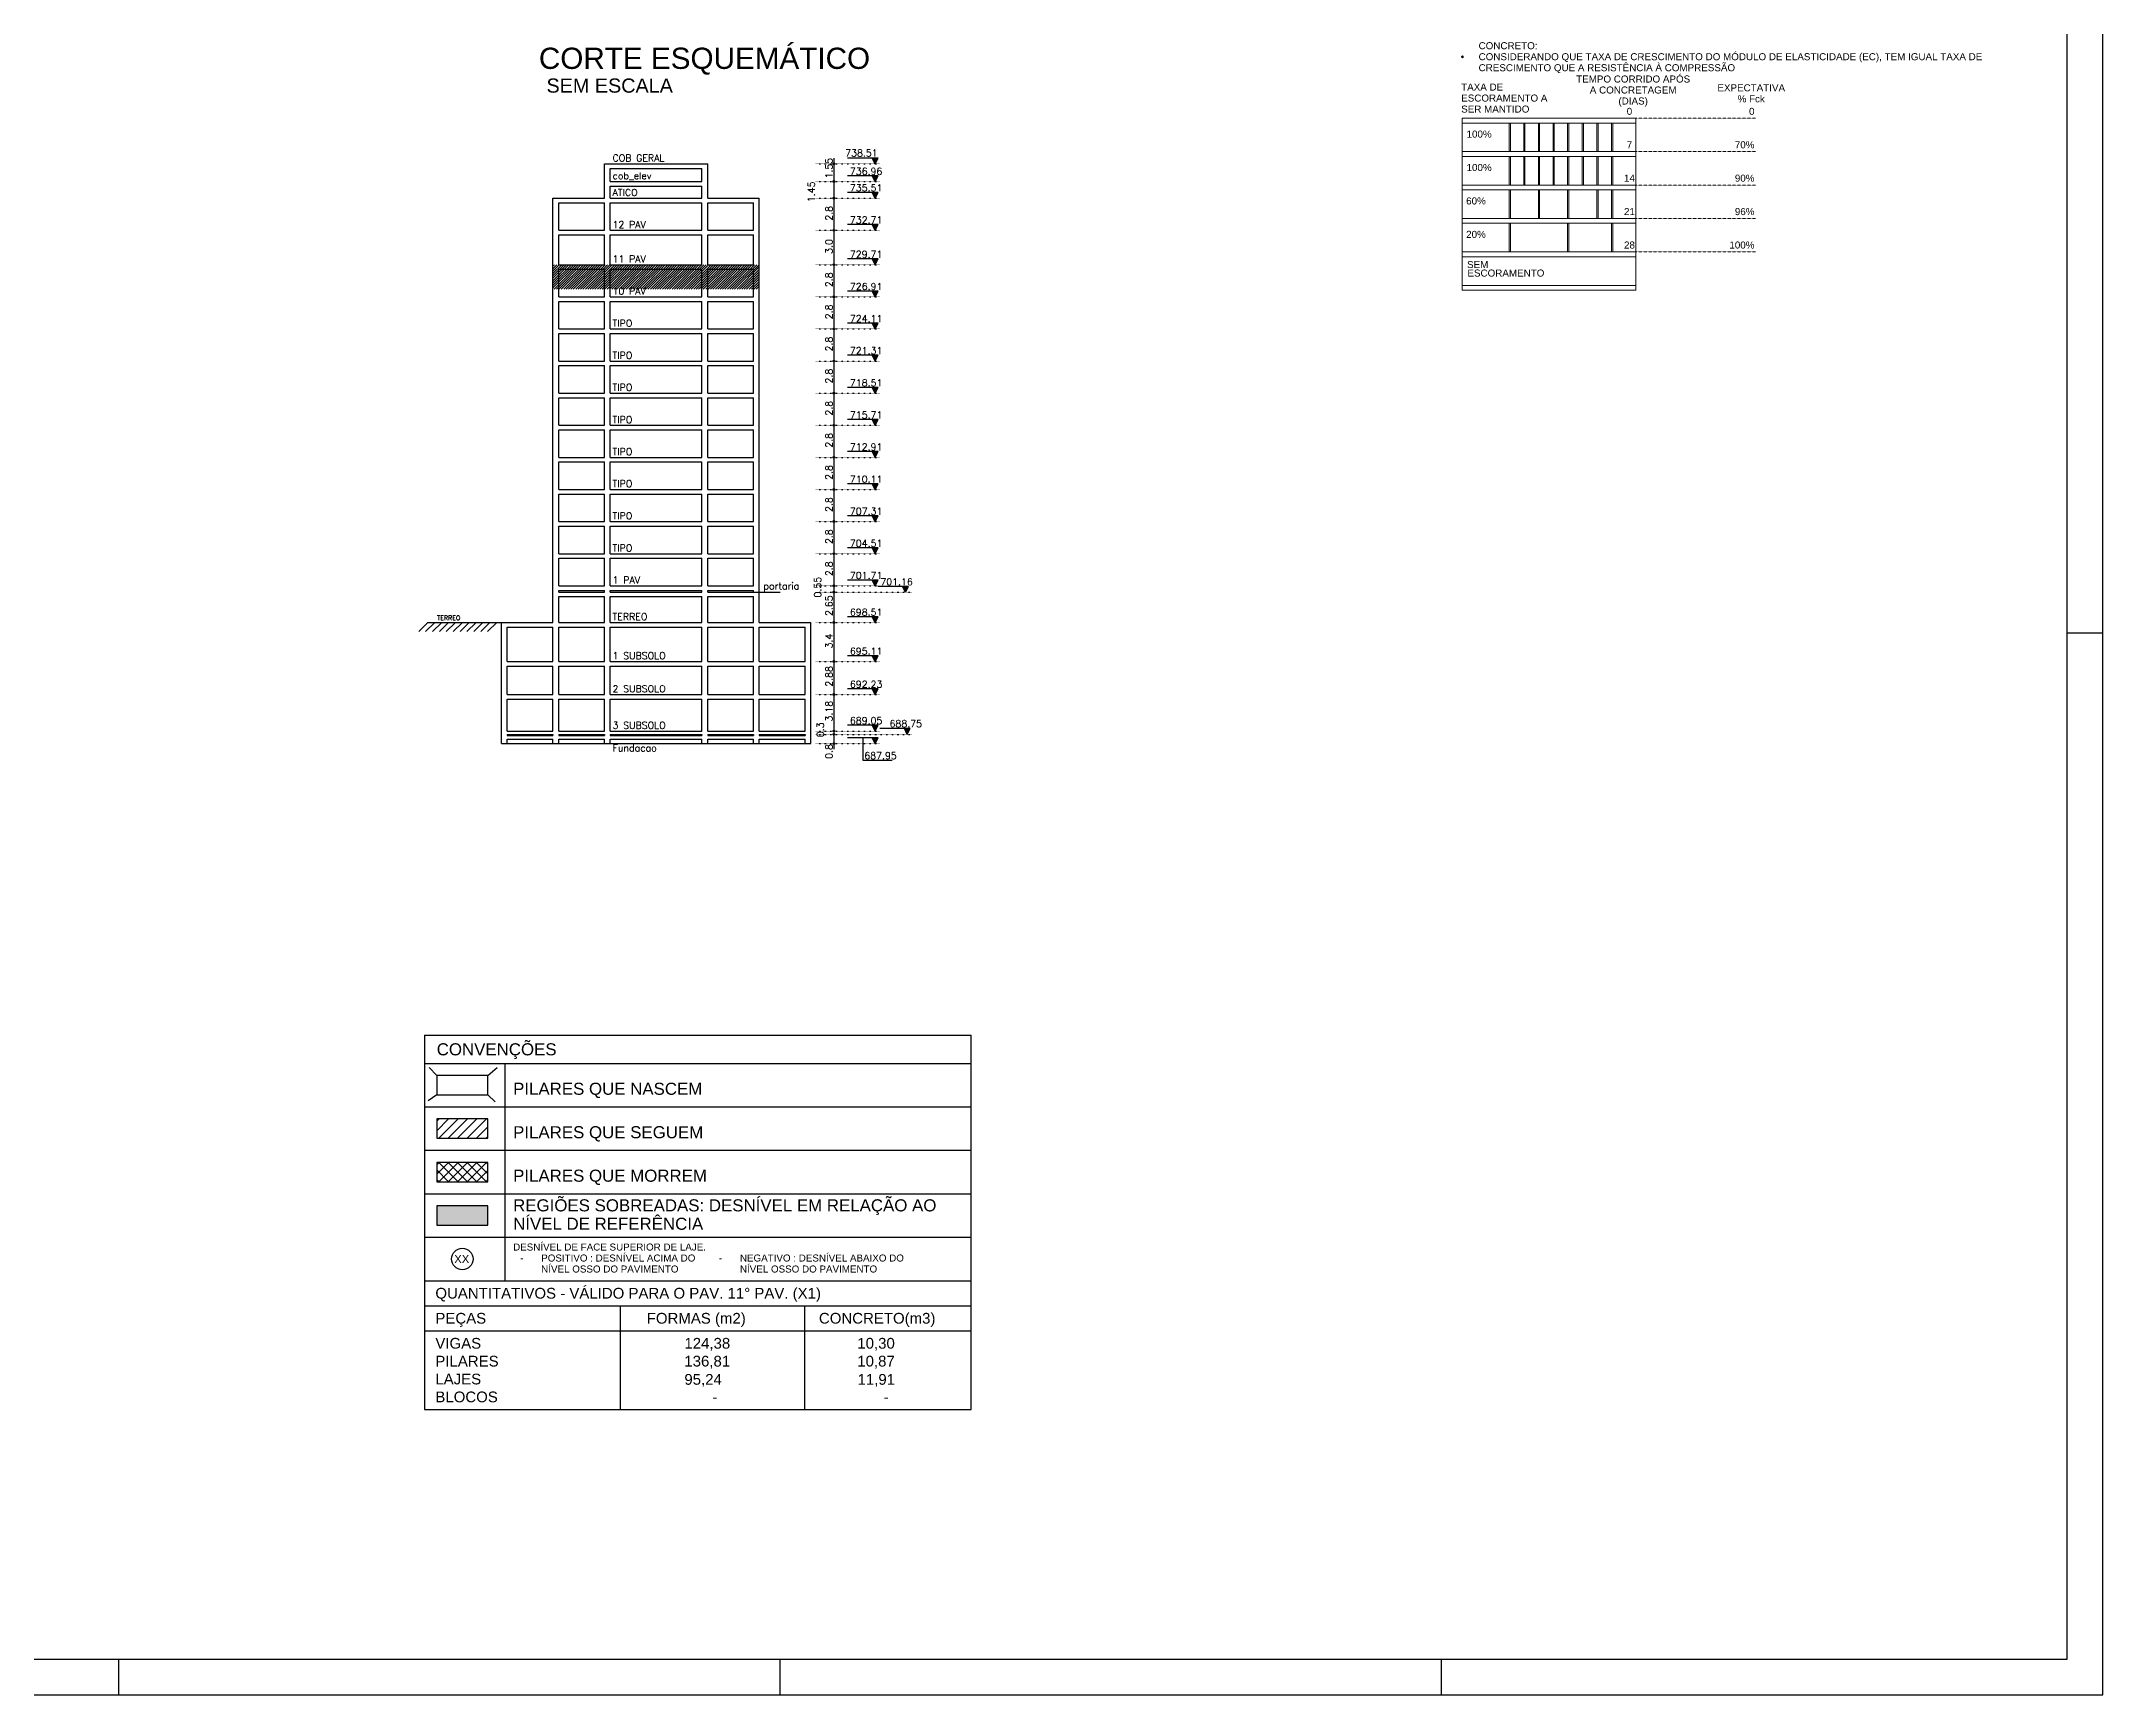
# Model space of a CAD drawing. Extents: x 37185 to 43130, y -8131 to -3926.
# Drawn here: x 40246 to 43130, y -8131 to -5819 of the extents above; entities that cross this region are included whole.
import ezdxf

# ---------------------------------------------------------------- set-up
doc = ezdxf.new("R2010")
doc.units = 0
doc.header["$MEASUREMENT"] = 0
doc.linetypes.add('Dash', pattern=[0.5, 0.3, -0.2])
doc.linetypes.add('ESTILO_TQS_0002', pattern=[0.4, 0.1, -0.3])
doc.layers.get('0').update_dxf_attribs({"linetype": 'CONTINUOUS'})
for name, color, linetype in [('119', 253, 'CONTINUOUS'), ('2', 2, 'CONTINUOUS'), ('20', 7, 'CONTINUOUS'), ('200', 7, 'ESTILO_TQS_0002'), ('21', 5, 'CONTINUOUS'), ('216', 3, 'CONTINUOUS'), ('221', 11, 'CONTINUOUS'), ('226', 2, 'CONTINUOUS'), ('31', 6, 'CONTINUOUS'), ('32', 7, 'CONTINUOUS'), ('34', 252, 'CONTINUOUS'), ('35', 7, 'CONTINUOUS'), ('38', 190, 'CONTINUOUS'), ('39', 74, 'CONTINUOUS'), ('4', 2, 'CONTINUOUS'), ('40', 240, 'CONTINUOUS'), ('55', 12, 'CONTINUOUS'), ('6', 3, 'CONTINUOUS')]:
    doc.layers.add(name, color=color, linetype=linetype)
for name, color, linetype, lineweight in [('WP_ANOTAÇÃO GERAL', 2, 'CONTINUOUS', 13), ('WP_LINHAS 0_1PEN', 2, 'CONTINUOUS', 13), ('WP_LINHAS OCULTAS', 9, 'Dash', 13), ('WP_NOTAS', 2, 'CONTINUOUS', 9)]:
    doc.layers.add(name, color=color, linetype=linetype, lineweight=lineweight)
doc.styles.add('Arial', font='arial.ttf', dxfattribs={"height": 7.5})
doc.styles.add('Arial_4', font='arial.ttf', dxfattribs={"height": 16})
doc.styles.get("Standard").update_dxf_attribs({"font": 'ROMANS.SHX'})
doc.styles.add('TQS_ARIAL', font='arial.ttf')

# ---------------------------------------------------------------- blocks, each defined once
blk = doc.blocks.new('_COTAZ')
for p, q in [((0.25, 0.5), (-2.4, 0.5)), ((0, 0), (-0.250001, 0.5)), ((-0.227705, 0.455408), (0.227705, 0.455408)), ((-0.205409, 0.410817), (0.205409, 0.410817)), ((-0.183113, 0.366225), (0.183113, 0.366225)), ((-0.160818, 0.321634), (0.160817, 0.321634)), ((-0.138522, 0.277043), (0.138521, 0.277042)), ((-0.116226, 0.232451), (0.116226, 0.232451)), ((-0.09393, 0.18786), (0.09393, 0.18786)), ((-0.071634, 0.143268), (0.071634, 0.143269)), ((-0.049338, 0.098677), (0.049338, 0.098677)), ((-0.027043, 0.054086), (0.027042, 0.054086)), ((0, 0), (0.25, 0.5))]:
    blk.add_line(p, q)
blk = doc.blocks.new('CT_GEN_LO')
for p, q in [((32019.6, -11189.1), (32019.6, -11183.2)), ((32019.6, -11183.2), (32026.9, -11183.2)), ((32019.6, -11205.8), (32019.6, -11189.1)), ((32026.9, -11183.2), (32143.5, -11183.2)), ((32026.9, -11189.1), (32143.5, -11189.1)), ((32026.9, -11205.8), (32026.9, -11189.1)), ((32143.5, -11183.2), (32150.8, -11183.2)), ((32143.5, -11205.8), (32143.5, -11189.1)), ((32150.8, -11189.1), (32150.8, -11183.2)), ((32150.8, -11205.8), (32150.8, -11189.1)), ((32019.6, -11211.7), (32019.6, -11205.8)), ((32019.6, -11227), (32019.6, -11211.7)), ((32026.9, -11205.8), (32143.5, -11205.8)), ((32026.9, -11211.7), (32143.5, -11211.7)), ((32026.9, -11227), (32026.9, -11211.7)), ((32143.5, -11227), (32143.5, -11211.7)), ((32150.8, -11211.7), (32150.8, -11205.8)), ((32150.8, -11227), (32150.8, -11211.7)), ((31954, -11232.8), (31954, -11227)), ((31954, -11227), (31961.3, -11227)), ((31954, -11267.8), (31954, -11232.8)), ((31961.3, -11227), (32019.6, -11227)), ((31961.3, -11232.8), (32019.6, -11232.8)), ((31961.3, -11267.8), (31961.3, -11232.8)), ((32019.6, -11267.8), (32019.6, -11232.8)), ((32019.6, -11267.8), (32019.6, -11232.8)), ((32026.9, -11227), (32143.5, -11227)), ((32026.9, -11232.8), (32143.5, -11232.8)), ((32026.9, -11267.8), (32026.9, -11232.8)), ((32143.5, -11267.8), (32143.5, -11232.8)), ((32150.8, -11227), (32209.1, -11227)), ((32150.8, -11232.8), (32209.1, -11232.8)), ((32150.8, -11267.8), (32150.8, -11232.8)), ((32150.8, -11267.8), (32150.8, -11232.8)), ((32209.1, -11227), (32216.4, -11227)), ((32209.1, -11267.8), (32209.1, -11232.8)), ((32216.4, -11232.8), (32216.4, -11227)), ((32216.4, -11267.8), (32216.4, -11232.8)), ((31954, -11273.6), (31954, -11267.8)), ((31961.3, -11267.8), (32019.6, -11267.8)), ((32026.9, -11267.8), (32143.5, -11267.8)), ((32150.8, -11267.8), (32209.1, -11267.8)), ((32216.4, -11273.6), (32216.4, -11267.8)), ((31954, -11311.5), (31954, -11273.6)), ((31961.3, -11273.6), (32019.6, -11273.6)), ((31961.3, -11311.5), (31961.3, -11273.6)), ((32019.6, -11311.5), (32019.6, -11273.6)), ((32019.6, -11311.5), (32019.6, -11273.6)), ((32026.9, -11273.6), (32143.5, -11273.6)), ((32026.9, -11311.5), (32026.9, -11273.6)), ((32143.5, -11311.5), (32143.5, -11273.6)), ((32150.8, -11273.6), (32209.1, -11273.6)), ((32150.8, -11311.5), (32150.8, -11273.6)), ((32150.8, -11311.5), (32150.8, -11273.6)), ((32209.1, -11311.5), (32209.1, -11273.6)), ((32216.4, -11311.5), (32216.4, -11273.6)), ((31954, -11317.4), (31954, -11311.5)), ((31954, -11352.4), (31954, -11317.4)), ((31961.3, -11311.5), (32019.6, -11311.5)), ((31961.3, -11317.4), (32019.6, -11317.4)), ((31961.3, -11352.4), (31961.3, -11317.4)), ((32019.6, -11352.4), (32019.6, -11317.4)), ((32019.6, -11352.4), (32019.6, -11317.4)), ((32026.9, -11311.5), (32143.5, -11311.5)), ((32026.9, -11317.4), (32143.5, -11317.4)), ((32026.9, -11352.4), (32026.9, -11317.4)), ((32143.5, -11352.4), (32143.5, -11317.4)), ((32150.8, -11311.5), (32209.1, -11311.5)), ((32150.8, -11317.4), (32209.1, -11317.4)), ((32150.8, -11352.4), (32150.8, -11317.4)), ((32150.8, -11352.4), (32150.8, -11317.4)), ((32209.1, -11352.4), (32209.1, -11317.4)), ((32216.4, -11317.4), (32216.4, -11311.5)), ((32216.4, -11352.4), (32216.4, -11317.4)), ((31954, -11358.2), (31954, -11352.4)), ((31954, -11393.2), (31954, -11358.2)), ((31961.3, -11352.4), (32019.6, -11352.4)), ((31961.3, -11358.2), (32019.6, -11358.2)), ((31961.3, -11393.2), (31961.3, -11358.2)), ((32019.6, -11393.2), (32019.6, -11358.2)), ((32019.6, -11393.2), (32019.6, -11358.2)), ((32026.9, -11352.4), (32143.5, -11352.4)), ((32026.9, -11358.2), (32143.5, -11358.2)), ((32026.9, -11393.2), (32026.9, -11358.2)), ((32143.5, -11393.2), (32143.5, -11358.2)), ((32150.8, -11352.4), (32209.1, -11352.4)), ((32150.8, -11358.2), (32209.1, -11358.2)), ((32150.8, -11393.2), (32150.8, -11358.2)), ((32150.8, -11393.2), (32150.8, -11358.2)), ((32209.1, -11393.2), (32209.1, -11358.2)), ((32216.4, -11358.2), (32216.4, -11352.4)), ((32216.4, -11393.2), (32216.4, -11358.2)), ((31954, -11399), (31954, -11393.2)), ((31954, -11434), (31954, -11399)), ((31961.3, -11393.2), (32019.6, -11393.2)), ((31961.3, -11399), (32019.6, -11399)), ((31961.3, -11434), (31961.3, -11399)), ((32019.6, -11434), (32019.6, -11399)), ((32019.6, -11434), (32019.6, -11399)), ((32026.9, -11393.2), (32143.5, -11393.2)), ((32026.9, -11399), (32143.5, -11399)), ((32026.9, -11434), (32026.9, -11399)), ((32143.5, -11434), (32143.5, -11399)), ((32150.8, -11393.2), (32209.1, -11393.2)), ((32150.8, -11399), (32209.1, -11399)), ((32150.8, -11434), (32150.8, -11399)), ((32150.8, -11434), (32150.8, -11399)), ((32209.1, -11434), (32209.1, -11399)), ((32216.4, -11399), (32216.4, -11393.2)), ((32216.4, -11434), (32216.4, -11399)), ((31954, -11439.9), (31954, -11434)), ((31954, -11474.8), (31954, -11439.9)), ((31961.3, -11434), (32019.6, -11434)), ((31961.3, -11439.9), (32019.6, -11439.9)), ((31961.3, -11474.8), (31961.3, -11439.9)), ((32019.6, -11474.8), (32019.6, -11439.9)), ((32019.6, -11474.8), (32019.6, -11439.9)), ((32026.9, -11434), (32143.5, -11434)), ((32026.9, -11439.9), (32143.5, -11439.9)), ((32026.9, -11474.8), (32026.9, -11439.9)), ((32143.5, -11474.8), (32143.5, -11439.9)), ((32150.8, -11434), (32209.1, -11434)), ((32150.8, -11439.9), (32209.1, -11439.9)), ((32150.8, -11474.8), (32150.8, -11439.9)), ((32150.8, -11474.8), (32150.8, -11439.9)), ((32209.1, -11474.8), (32209.1, -11439.9)), ((32216.4, -11439.9), (32216.4, -11434)), ((32216.4, -11474.8), (32216.4, -11439.9)), ((31954, -11480.7), (31954, -11474.8)), ((31954, -11515.7), (31954, -11480.7)), ((31961.3, -11474.8), (32019.6, -11474.8)), ((31961.3, -11480.7), (32019.6, -11480.7)), ((31961.3, -11515.7), (31961.3, -11480.7)), ((32019.6, -11515.7), (32019.6, -11480.7)), ((32019.6, -11515.7), (32019.6, -11480.7)), ((32026.9, -11474.8), (32143.5, -11474.8)), ((32026.9, -11480.7), (32143.5, -11480.7)), ((32026.9, -11515.7), (32026.9, -11480.7)), ((32143.5, -11515.7), (32143.5, -11480.7)), ((32150.8, -11474.8), (32209.1, -11474.8)), ((32150.8, -11480.7), (32209.1, -11480.7)), ((32150.8, -11515.7), (32150.8, -11480.7)), ((32150.8, -11515.7), (32150.8, -11480.7)), ((32209.1, -11515.7), (32209.1, -11480.7)), ((32216.4, -11480.7), (32216.4, -11474.8)), ((32216.4, -11515.7), (32216.4, -11480.7)), ((31954, -11521.5), (31954, -11515.7)), ((31954, -11556.5), (31954, -11521.5)), ((31961.3, -11515.7), (32019.6, -11515.7)), ((31961.3, -11521.5), (32019.6, -11521.5)), ((31961.3, -11556.5), (31961.3, -11521.5)), ((32019.6, -11556.5), (32019.6, -11521.5)), ((32019.6, -11556.5), (32019.6, -11521.5)), ((32026.9, -11515.7), (32143.5, -11515.7)), ((32026.9, -11521.5), (32143.5, -11521.5)), ((32026.9, -11556.5), (32026.9, -11521.5)), ((32143.5, -11556.5), (32143.5, -11521.5)), ((32150.8, -11515.7), (32209.1, -11515.7)), ((32150.8, -11521.5), (32209.1, -11521.5)), ((32150.8, -11556.5), (32150.8, -11521.5)), ((32150.8, -11556.5), (32150.8, -11521.5)), ((32209.1, -11556.5), (32209.1, -11521.5)), ((32216.4, -11521.5), (32216.4, -11515.7)), ((32216.4, -11556.5), (32216.4, -11521.5)), ((31954, -11562.3), (31954, -11556.5)), ((31961.3, -11556.5), (32019.6, -11556.5)), ((32026.9, -11556.5), (32143.5, -11556.5)), ((32150.8, -11556.5), (32209.1, -11556.5)), ((32216.4, -11562.3), (32216.4, -11556.5)), ((31954, -11597.3), (31954, -11562.3)), ((31961.3, -11562.3), (32019.6, -11562.3)), ((31961.3, -11597.3), (31961.3, -11562.3)), ((32019.6, -11597.3), (32019.6, -11562.3)), ((32019.6, -11597.3), (32019.6, -11562.3)), ((32026.9, -11562.3), (32143.5, -11562.3)), ((32026.9, -11597.3), (32026.9, -11562.3)), ((32143.5, -11597.3), (32143.5, -11562.3)), ((32150.8, -11562.3), (32209.1, -11562.3)), ((32150.8, -11597.3), (32150.8, -11562.3)), ((32150.8, -11597.3), (32150.8, -11562.3)), ((32209.1, -11597.3), (32209.1, -11562.3)), ((32216.4, -11597.3), (32216.4, -11562.3)), ((31954, -11603.1), (31954, -11597.3)), ((31954, -11638.1), (31954, -11603.1)), ((31961.3, -11597.3), (32019.6, -11597.3)), ((31961.3, -11603.1), (32019.6, -11603.1)), ((31961.3, -11638.1), (31961.3, -11603.1)), ((32019.6, -11638.1), (32019.6, -11603.1)), ((32019.6, -11638.1), (32019.6, -11603.1)), ((32026.9, -11597.3), (32143.5, -11597.3)), ((32026.9, -11603.1), (32143.5, -11603.1)), ((32026.9, -11638.1), (32026.9, -11603.1)), ((32143.5, -11638.1), (32143.5, -11603.1)), ((32150.8, -11597.3), (32209.1, -11597.3)), ((32150.8, -11603.1), (32209.1, -11603.1)), ((32150.8, -11638.1), (32150.8, -11603.1)), ((32150.8, -11638.1), (32150.8, -11603.1)), ((32209.1, -11638.1), (32209.1, -11603.1)), ((32216.4, -11603.1), (32216.4, -11597.3)), ((32216.4, -11638.1), (32216.4, -11603.1)), ((31954, -11644), (31954, -11638.1)), ((31961.3, -11638.1), (32019.6, -11638.1)), ((32026.9, -11638.1), (32143.5, -11638.1)), ((32150.8, -11638.1), (32209.1, -11638.1)), ((32216.4, -11644), (32216.4, -11638.1)), ((31954, -11679), (31954, -11644)), ((31961.3, -11644), (32019.6, -11644)), ((31961.3, -11679), (31961.3, -11644)), ((32019.6, -11679), (32019.6, -11644)), ((32019.6, -11679), (32019.6, -11644)), ((32026.9, -11644), (32143.5, -11644)), ((32026.9, -11679), (32026.9, -11644)), ((32143.5, -11679), (32143.5, -11644)), ((32150.8, -11644), (32209.1, -11644)), ((32150.8, -11679), (32150.8, -11644)), ((32150.8, -11679), (32150.8, -11644)), ((32209.1, -11679), (32209.1, -11644)), ((32216.4, -11679), (32216.4, -11644)), ((31954, -11684.8), (31954, -11679)), ((31954, -11719.8), (31954, -11684.8)), ((31961.3, -11679), (32019.6, -11679)), ((31961.3, -11684.8), (32019.6, -11684.8)), ((31961.3, -11719.8), (31961.3, -11684.8)), ((32019.6, -11719.8), (32019.6, -11684.8)), ((32019.6, -11719.8), (32019.6, -11684.8)), ((32026.9, -11679), (32143.5, -11679)), ((32026.9, -11684.8), (32143.5, -11684.8)), ((32026.9, -11719.8), (32026.9, -11684.8)), ((32143.5, -11719.8), (32143.5, -11684.8)), ((32150.8, -11679), (32209.1, -11679)), ((32150.8, -11684.8), (32209.1, -11684.8)), ((32150.8, -11719.8), (32150.8, -11684.8)), ((32150.8, -11719.8), (32150.8, -11684.8)), ((32209.1, -11719.8), (32209.1, -11684.8)), ((32216.4, -11684.8), (32216.4, -11679)), ((32216.4, -11719.8), (32216.4, -11684.8)), ((31954, -11725.6), (31954, -11719.8)), ((31954, -11727.8), (31954, -11725.6)), ((31954, -11733.6), (31954, -11727.8)), ((31954, -11766.4), (31954, -11733.6)), ((31961.3, -11719.8), (32019.6, -11719.8)), ((31961.3, -11725.6), (32019.6, -11725.6)), ((31961.3, -11727.8), (31961.3, -11725.6)), ((31961.3, -11727.8), (32019.6, -11727.8)), ((31961.3, -11733.6), (32019.6, -11733.6)), ((31961.3, -11766.4), (31961.3, -11733.6)), ((32019.6, -11727.8), (32019.6, -11725.6)), ((32019.6, -11727.8), (32019.6, -11725.6)), ((32019.6, -11766.4), (32019.6, -11733.6)), ((32019.6, -11766.4), (32019.6, -11733.6)), ((32026.9, -11719.8), (32143.5, -11719.8)), ((32026.9, -11725.6), (32143.5, -11725.6)), ((32026.9, -11727.8), (32026.9, -11725.6)), ((32026.9, -11727.8), (32143.5, -11727.8)), ((32026.9, -11733.6), (32143.5, -11733.6)), ((32026.9, -11766.4), (32026.9, -11733.6)), ((32143.5, -11727.8), (32143.5, -11725.6)), ((32143.5, -11766.4), (32143.5, -11733.6)), ((32150.8, -11719.8), (32209.1, -11719.8)), ((32150.8, -11725.6), (32209.1, -11725.6)), ((32150.8, -11727.8), (32150.8, -11725.6)), ((32150.8, -11727.8), (32150.8, -11725.6)), ((32150.8, -11727.8), (32209.1, -11727.8)), ((32150.8, -11733.6), (32209.1, -11733.6)), ((32150.8, -11766.4), (32150.8, -11733.6)), ((32150.8, -11766.4), (32150.8, -11733.6)), ((32209.1, -11727.8), (32209.1, -11725.6)), ((32209.1, -11766.4), (32209.1, -11733.6)), ((32216.4, -11725.6), (32216.4, -11719.8)), ((32216.4, -11727.8), (32216.4, -11725.6)), ((32216.4, -11733.6), (32216.4, -11727.8)), ((32216.4, -11766.4), (32216.4, -11733.6)), ((31795.1, -11766.4), (31783.4, -11778.1)), ((31803.8, -11766.4), (31792.1, -11778.1)), ((31795.1, -11766.4), (31888.4, -11766.4)), ((31812.6, -11766.4), (31800.9, -11778.1)), ((31821.3, -11766.4), (31809.6, -11778.1)), ((31830, -11766.4), (31818.4, -11778.1)), ((31838.8, -11766.4), (31827.1, -11778.1)), ((31847.5, -11766.4), (31835.9, -11778.1)), ((31856.3, -11766.4), (31844.6, -11778.1)), ((31865, -11766.4), (31853.4, -11778.1)), ((31873.8, -11766.4), (31862.1, -11778.1)), ((31882.5, -11766.4), (31870.9, -11778.1)), ((31888.4, -11816), (31888.4, -11766.4)), ((31888.4, -11766.4), (31895.7, -11766.4)), ((31895.7, -11766.4), (31954, -11766.4)), ((31961.3, -11766.4), (32019.6, -11766.4)), ((32026.9, -11766.4), (32143.5, -11766.4)), ((32150.8, -11766.4), (32209.1, -11766.4)), ((32216.4, -11766.4), (32274.7, -11766.4)), ((32274.7, -11766.4), (32282, -11766.4)), ((32282, -11816), (32282, -11766.4)), ((31895.7, -11772.3), (31954, -11772.3)), ((31895.7, -11816), (31895.7, -11772.3)), ((31954, -11816), (31954, -11772.3)), ((31954, -11816), (31954, -11772.3)), ((31961.3, -11772.3), (32019.6, -11772.3)), ((31961.3, -11816), (31961.3, -11772.3)), ((32019.6, -11816), (32019.6, -11772.3)), ((32019.6, -11816), (32019.6, -11772.3)), ((32026.9, -11772.3), (32143.5, -11772.3)), ((32026.9, -11816), (32026.9, -11772.3)), ((32143.5, -11816), (32143.5, -11772.3)), ((32150.8, -11772.3), (32209.1, -11772.3)), ((32150.8, -11816), (32150.8, -11772.3)), ((32150.8, -11816), (32150.8, -11772.3)), ((32209.1, -11816), (32209.1, -11772.3)), ((32216.4, -11772.3), (32274.7, -11772.3)), ((32216.4, -11816), (32216.4, -11772.3)), ((32216.4, -11816), (32216.4, -11772.3)), ((32274.7, -11816), (32274.7, -11772.3)), ((31888.4, -11858), (31888.4, -11816)), ((31895.7, -11816), (31954, -11816)), ((31895.7, -11821.8), (31954, -11821.8)), ((31895.7, -11858), (31895.7, -11821.8)), ((31954, -11858), (31954, -11821.8)), ((31954, -11858), (31954, -11821.8)), ((31961.3, -11816), (32019.6, -11816)), ((31961.3, -11821.8), (32019.6, -11821.8)), ((31961.3, -11858), (31961.3, -11821.8)), ((32019.6, -11858), (32019.6, -11821.8)), ((32019.6, -11858), (32019.6, -11821.8)), ((32026.9, -11816), (32143.5, -11816)), ((32026.9, -11821.8), (32143.5, -11821.8)), ((32026.9, -11858), (32026.9, -11821.8)), ((32143.5, -11858), (32143.5, -11821.8)), ((32150.8, -11816), (32209.1, -11816)), ((32150.8, -11821.8), (32209.1, -11821.8)), ((32150.8, -11858), (32150.8, -11821.8)), ((32150.8, -11858), (32150.8, -11821.8)), ((32209.1, -11858), (32209.1, -11821.8)), ((32216.4, -11816), (32274.7, -11816)), ((32216.4, -11821.8), (32274.7, -11821.8)), ((32216.4, -11858), (32216.4, -11821.8)), ((32216.4, -11858), (32216.4, -11821.8)), ((32274.7, -11858), (32274.7, -11821.8)), ((32282, -11858), (32282, -11816)), ((31888.4, -11904.4), (31888.4, -11858)), ((31895.7, -11858), (31954, -11858)), ((31895.7, -11863.8), (31954, -11863.8)), ((31895.7, -11904.4), (31895.7, -11863.8)), ((31954, -11904.4), (31954, -11863.8)), ((31954, -11904.4), (31954, -11863.8)), ((31961.3, -11858), (32019.6, -11858)), ((31961.3, -11863.8), (32019.6, -11863.8)), ((31961.3, -11904.4), (31961.3, -11863.8)), ((32019.6, -11904.4), (32019.6, -11863.8)), ((32019.6, -11904.4), (32019.6, -11863.8)), ((32026.9, -11858), (32143.5, -11858)), ((32026.9, -11863.8), (32143.5, -11863.8)), ((32026.9, -11904.4), (32026.9, -11863.8)), ((32143.5, -11904.4), (32143.5, -11863.8)), ((32150.8, -11858), (32209.1, -11858)), ((32150.8, -11863.8), (32209.1, -11863.8)), ((32150.8, -11904.4), (32150.8, -11863.8)), ((32150.8, -11904.4), (32150.8, -11863.8)), ((32209.1, -11904.4), (32209.1, -11863.8)), ((32216.4, -11858), (32274.7, -11858)), ((32216.4, -11863.8), (32274.7, -11863.8)), ((32216.4, -11904.4), (32216.4, -11863.8)), ((32216.4, -11904.4), (32216.4, -11863.8)), ((32274.7, -11904.4), (32274.7, -11863.8)), ((32282, -11904.4), (32282, -11858)), ((31888.4, -11908.7), (31888.4, -11904.4)), ((31888.4, -11920.4), (31888.4, -11908.7)), ((31888.4, -11920.4), (32282, -11920.4)), ((31895.7, -11904.4), (31954, -11904.4)), ((31895.7, -11908.7), (31954, -11908.7)), ((31895.7, -11908.7), (31895.7, -11910.2)), ((31895.7, -11910.2), (31954, -11910.2)), ((31895.7, -11914.6), (31954, -11914.6)), ((31895.7, -11920.4), (31895.7, -11914.6)), ((31895.7, -11920.4), (31954, -11920.4)), ((31954, -11908.7), (31954, -11910.2)), ((31954, -11908.7), (31954, -11910.2)), ((31954, -11920.4), (31954, -11914.6)), ((31954, -11920.4), (31954, -11914.6)), ((31961.3, -11904.4), (32019.6, -11904.4)), ((31961.3, -11908.7), (32019.6, -11908.7)), ((31961.3, -11908.7), (31961.3, -11910.2)), ((31961.3, -11910.2), (32019.6, -11910.2)), ((31961.3, -11914.6), (32019.6, -11914.6)), ((31961.3, -11920.4), (31961.3, -11914.6)), ((31961.3, -11920.4), (32019.6, -11920.4)), ((32019.6, -11908.7), (32019.6, -11910.2)), ((32019.6, -11908.7), (32019.6, -11910.2)), ((32019.6, -11920.4), (32019.6, -11914.6)), ((32019.6, -11920.4), (32019.6, -11914.6)), ((32026.9, -11904.4), (32143.5, -11904.4)), ((32026.9, -11908.7), (32143.5, -11908.7)), ((32026.9, -11908.7), (32026.9, -11910.2)), ((32026.9, -11910.2), (32143.5, -11910.2)), ((32026.9, -11914.6), (32143.5, -11914.6)), ((32026.9, -11920.4), (32026.9, -11914.6)), ((32026.9, -11920.4), (32143.5, -11920.4)), ((32143.5, -11908.7), (32143.5, -11910.2)), ((32143.5, -11920.4), (32143.5, -11914.6)), ((32150.8, -11904.4), (32209.1, -11904.4)), ((32150.8, -11908.7), (32209.1, -11908.7)), ((32150.8, -11908.7), (32150.8, -11910.2)), ((32150.8, -11908.7), (32150.8, -11910.2)), ((32150.8, -11910.2), (32209.1, -11910.2)), ((32150.8, -11914.6), (32209.1, -11914.6)), ((32150.8, -11920.4), (32150.8, -11914.6)), ((32150.8, -11920.4), (32150.8, -11914.6)), ((32150.8, -11920.4), (32209.1, -11920.4)), ((32209.1, -11908.7), (32209.1, -11910.2)), ((32209.1, -11920.4), (32209.1, -11914.6)), ((32216.4, -11904.4), (32274.7, -11904.4)), ((32216.4, -11908.7), (32274.7, -11908.7)), ((32216.4, -11908.7), (32216.4, -11910.2)), ((32216.4, -11908.7), (32216.4, -11910.2)), ((32216.4, -11910.2), (32274.7, -11910.2)), ((32216.4, -11914.6), (32274.7, -11914.6)), ((32216.4, -11920.4), (32216.4, -11914.6)), ((32216.4, -11920.4), (32216.4, -11914.6)), ((32216.4, -11920.4), (32274.7, -11920.4)), ((32274.7, -11908.7), (32274.7, -11910.2)), ((32274.7, -11920.4), (32274.7, -11914.6)), ((32282, -11908.7), (32282, -11904.4)), ((32282, -11920.4), (32282, -11908.7))]:
    blk.add_line(p, q)
at = {"color": 12, "linetype": 'Continuous'}
blk.add_line((32209.1, -11727.8), (32242.9, -11727.8), dxfattribs=at)
blk.add_lwpolyline([(32348, -11913.1), (32348, -11941.4), (32385.3, -11941.4)], dxfattribs=at)
at = {"layer": '200'}
for p, q in [((32287.9, -11183.2), (32369.5, -11183.2)), ((32287.9, -11205.8), (32369.5, -11205.8)), ((32287.9, -11227), (32369.5, -11227)), ((32287.9, -11267.8), (32369.5, -11267.8)), ((32287.9, -11311.5), (32369.5, -11311.5)), ((32287.9, -11352.4), (32369.5, -11352.4)), ((32287.9, -11393.2), (32369.5, -11393.2)), ((32287.9, -11434), (32369.5, -11434)), ((32287.9, -11474.8), (32369.5, -11474.8)), ((32287.9, -11515.7), (32369.5, -11515.7)), ((32287.9, -11556.5), (32369.5, -11556.5)), ((32287.9, -11597.3), (32369.5, -11597.3)), ((32287.9, -11638.1), (32369.5, -11638.1)), ((32287.9, -11679), (32369.5, -11679)), ((32287.9, -11719.8), (32369.5, -11719.8)), ((32287.9, -11727.8), (32410.5, -11727.8)), ((32287.9, -11766.4), (32369.5, -11766.4)), ((32287.9, -11816), (32369.5, -11816)), ((32287.9, -11858), (32369.5, -11858)), ((32287.9, -11904.4), (32369.5, -11904.4)), ((32287.9, -11908.7), (32410.5, -11908.7)), ((32287.9, -11920.4), (32369.5, -11920.4))]:
    blk.add_line(p, q, dxfattribs=at)
at = {"layer": '216', "color": 7}
for p, q in [((32311.2, -11176), (32311.2, -11213.1)), ((32311.2, -11198.6), (32311.2, -11234.3)), ((32311.2, -11219.7), (32311.2, -11275.1)), ((32311.2, -11260.5), (32311.2, -11318.8)), ((32311.2, -11304.3), (32311.2, -11359.7)), ((32311.2, -11345.1), (32311.2, -11400.5)), ((32311.2, -11385.9), (32311.2, -11441.3)), ((32311.2, -11426.7), (32311.2, -11482.1)), ((32311.2, -11467.6), (32311.2, -11523)), ((32311.2, -11508.4), (32311.2, -11563.8)), ((32311.2, -11549.2), (32311.2, -11604.6)), ((32311.2, -11590), (32311.2, -11645.4)), ((32311.2, -11630.9), (32311.2, -11686.3)), ((32311.2, -11671.7), (32311.2, -11727.1)), ((32311.2, -11712.5), (32311.2, -11735.1)), ((32311.2, -11720.5), (32311.2, -11773.7)), ((32311.2, -11759.2), (32311.2, -11823.3)), ((32311.2, -11808.7), (32311.2, -11865.3)), ((32311.2, -11850.7), (32311.2, -11911.7)), ((32311.2, -11897.1), (32311.2, -11916)), ((32311.2, -11901.5), (32311.2, -11927.7))]:
    blk.add_line(p, q, dxfattribs=at)
at = {"layer": '221', "color": 7}
for p, q in [((32287.9, -11183.2), (32287.9, -11183.2)), ((32287.9, -11205.8), (32287.9, -11205.8)), ((32369.5, -11205.8), (32369.5, -11205.8)), ((32287.9, -11227), (32287.9, -11227)), ((32369.5, -11227), (32369.5, -11227)), ((32287.9, -11267.8), (32287.9, -11267.8)), ((32369.5, -11267.8), (32369.5, -11267.8)), ((32287.9, -11311.5), (32287.9, -11311.5)), ((32369.5, -11311.5), (32369.5, -11311.5)), ((32287.9, -11352.4), (32287.9, -11352.4)), ((32369.5, -11352.4), (32369.5, -11352.4)), ((32287.9, -11393.2), (32287.9, -11393.2)), ((32369.5, -11393.2), (32369.5, -11393.2)), ((32287.9, -11434), (32287.9, -11434)), ((32369.5, -11434), (32369.5, -11434)), ((32287.9, -11474.8), (32287.9, -11474.8)), ((32369.5, -11474.8), (32369.5, -11474.8)), ((32287.9, -11515.7), (32287.9, -11515.7)), ((32369.5, -11515.7), (32369.5, -11515.7)), ((32287.9, -11556.5), (32287.9, -11556.5)), ((32369.5, -11556.5), (32369.5, -11556.5)), ((32287.9, -11597.3), (32287.9, -11597.3)), ((32369.5, -11597.3), (32369.5, -11597.3)), ((32287.9, -11638.1), (32287.9, -11638.1)), ((32369.5, -11638.1), (32369.5, -11638.1)), ((32287.9, -11679), (32287.9, -11679)), ((32369.5, -11679), (32369.5, -11679)), ((32287.9, -11719.8), (32287.9, -11719.8)), ((32287.9, -11727.8), (32287.9, -11727.8)), ((32369.5, -11719.8), (32369.5, -11719.8)), ((32369.5, -11727.8), (32369.5, -11727.8)), ((32287.9, -11766.4), (32287.9, -11766.4)), ((32369.5, -11766.4), (32369.5, -11766.4)), ((32287.9, -11816), (32287.9, -11816)), ((32369.5, -11816), (32369.5, -11816)), ((32287.9, -11858), (32287.9, -11858)), ((32369.5, -11858), (32369.5, -11858)), ((32287.9, -11904.4), (32287.9, -11904.4)), ((32287.9, -11908.7), (32287.9, -11908.7)), ((32369.5, -11904.4), (32369.5, -11904.4)), ((32369.5, -11908.7), (32369.5, -11908.7)), ((32369.5, -11920.4), (32369.5, -11920.4))]:
    blk.add_line(p, q, dxfattribs=at)
at = {"layer": '226', "color": 7}
for centre, radius in [((32311.2, -11183.2), 1.17), ((32311.2, -11183.2), 0.583), ((32311.2, -11205.8), 1.17), ((32311.2, -11205.8), 1.17), ((32311.2, -11205.8), 0.583), ((32311.2, -11205.8), 0.583), ((32311.2, -11227), 1.17), ((32311.2, -11227), 1.17), ((32311.2, -11227), 0.583), ((32311.2, -11227), 0.583), ((32311.2, -11267.8), 1.17), ((32311.2, -11267.8), 1.17), ((32311.2, -11267.8), 0.583), ((32311.2, -11267.8), 0.583), ((32311.2, -11311.5), 1.17), ((32311.2, -11311.5), 1.17), ((32311.2, -11311.5), 0.583), ((32311.2, -11311.5), 0.583), ((32311.2, -11352.4), 1.17), ((32311.2, -11352.4), 1.17), ((32311.2, -11352.4), 0.583), ((32311.2, -11352.4), 0.583), ((32311.2, -11393.2), 1.17), ((32311.2, -11393.2), 1.17), ((32311.2, -11393.2), 0.583), ((32311.2, -11393.2), 0.583), ((32311.2, -11434), 1.17), ((32311.2, -11434), 1.17), ((32311.2, -11434), 0.583), ((32311.2, -11434), 0.583), ((32311.2, -11474.8), 1.17), ((32311.2, -11474.8), 1.17), ((32311.2, -11474.8), 0.583), ((32311.2, -11474.8), 0.583), ((32311.2, -11515.7), 1.17), ((32311.2, -11515.7), 1.17), ((32311.2, -11515.7), 0.583), ((32311.2, -11515.7), 0.583), ((32311.2, -11556.5), 1.17), ((32311.2, -11556.5), 1.17), ((32311.2, -11556.5), 0.583), ((32311.2, -11556.5), 0.583), ((32311.2, -11597.3), 1.17), ((32311.2, -11597.3), 1.17), ((32311.2, -11597.3), 0.583), ((32311.2, -11597.3), 0.583), ((32311.2, -11638.1), 1.17), ((32311.2, -11638.1), 1.17), ((32311.2, -11638.1), 0.583), ((32311.2, -11638.1), 0.583), ((32311.2, -11679), 1.17), ((32311.2, -11679), 1.17), ((32311.2, -11679), 0.583), ((32311.2, -11679), 0.583), ((32311.2, -11719.8), 1.17), ((32311.2, -11719.8), 1.17), ((32311.2, -11727.8), 1.17), ((32311.2, -11727.8), 1.17), ((32311.2, -11719.8), 0.583), ((32311.2, -11719.8), 0.583), ((32311.2, -11727.8), 0.583), ((32311.2, -11727.8), 0.583), ((32311.2, -11766.4), 1.17), ((32311.2, -11766.4), 1.17), ((32311.2, -11766.4), 0.583), ((32311.2, -11766.4), 0.583), ((32311.2, -11816), 1.17), ((32311.2, -11816), 1.17), ((32311.2, -11816), 0.583), ((32311.2, -11816), 0.583), ((32311.2, -11858), 1.17), ((32311.2, -11858), 1.17), ((32311.2, -11858), 0.583), ((32311.2, -11858), 0.583), ((32311.2, -11904.4), 1.17), ((32311.2, -11904.4), 1.17), ((32311.2, -11908.7), 1.17), ((32311.2, -11908.7), 1.17), ((32311.2, -11920.4), 1.17), ((32311.2, -11904.4), 0.583), ((32311.2, -11904.4), 0.583), ((32311.2, -11908.7), 0.583), ((32311.2, -11908.7), 0.583), ((32311.2, -11920.4), 0.583)]:
    blk.add_circle(centre, radius, dxfattribs=at)
at = {"xscale": 14.58, "yscale": 14.58, "zscale": 0.1458}
for p in [(32363.7, -11183.2), (32363.7, -11205.8), (32363.7, -11227), (32363.7, -11267.8), (32363.7, -11311.5), (32363.7, -11352.4), (32363.7, -11393.2), (32363.7, -11434), (32363.7, -11474.8), (32363.7, -11515.7), (32363.7, -11556.5), (32363.7, -11597.3), (32363.7, -11638.1), (32363.7, -11679), (32363.7, -11719.8), (32402.3, -11727.8), (32363.7, -11766.4), (32363.7, -11816), (32363.7, -11858), (32363.7, -11904.4), (32363.7, -11920.4), (32404.5, -11908.7)]:
    blk.add_blockref('_COTAZ', p, dxfattribs=at)
for s, height, p in [('738.51', 8.75, (32325.6, -11173.8)), ('COB GERAL', 8.75, (32029.8, -11180.3)), ('736.96', 8.75, (32331.6, -11197.1)), ('ATICO    ', 8.75, (32029.8, -11224.1)), ('cob_elev ', 8.75, (32029.8, -11202.9)), ('735.51', 8.75, (32331.6, -11218.2)), ('12 PAV   ', 8.75, (32029.8, -11264.9)), ('732.71', 8.75, (32331.6, -11259.1)), ('729.71', 8.75, (32331.6, -11302.8)), ('11 PAV   ', 8.75, (32029.8, -11308.6)), ('10 PAV   ', 8.75, (32029.8, -11349.5)), ('726.91', 8.75, (32331.6, -11343.6)), ('724.11', 8.75, (32331.6, -11384.4)), ('TIPO     ', 8.75, (32029.8, -11390.3)), ('TIPO     ', 8.75, (32029.8, -11431.1)), ('721.31', 8.75, (32331.6, -11425.3)), ('TIPO     ', 8.75, (32029.8, -11471.9)), ('718.51', 8.75, (32331.6, -11466.1)), ('TIPO     ', 8.75, (32029.8, -11512.8)), ('715.71', 8.75, (32331.6, -11506.9)), ('TIPO     ', 8.75, (32029.8, -11553.6)), ('712.91', 8.75, (32331.6, -11547.7)), ('TIPO     ', 8.75, (32029.8, -11594.4)), ('710.11', 8.75, (32331.6, -11588.6)), ('TIPO     ', 8.75, (32029.8, -11635.2)), ('707.31', 8.75, (32331.6, -11629.4)), ('704.51', 8.75, (32331.6, -11670.2)), ('TIPO     ', 8.75, (32029.8, -11676)), ('1 PAV    ', 8.75, (32029.8, -11716.9)), ('portaria', 8.75, (32221.6, -11724.5)), ('701.71', 8.75, (32331.6, -11711)), ('701.16', 8.75, (32370.3, -11719.1)), ('TERREO', 5.83, (31806.7, -11763.5)), ('TERREO   ', 8.75, (32029.8, -11763.5)), ('698.51', 8.75, (32331.6, -11757.7)), ('1 SUBSOLO', 8.75, (32029.8, -11813.1)), ('695.11', 8.75, (32331.6, -11807.3)), ('2 SUBSOLO', 8.75, (32029.8, -11855.1)), ('692.23', 8.75, (32331.6, -11849.3)), ('3 SUBSOLO', 8.75, (32029.8, -11901.5)), ('689.05', 8.75, (32331.6, -11895.6)), ('688.75', 8.75, (32382, -11899.5)), ('Fundacao ', 8.75, (32029.8, -11930.5)), ('687.95', 8.75, (32349.9, -11940.2))]:
    blk.add_text(s, height=height).set_placement(p)
at = {"layer": '221', "color": 7}
for s, p in [('1.55', (32309.4, -11202)), ('1.45', (32286.9, -11232)), ('2.8', (32309.4, -11255.6)), ('3.0', (32309.4, -11297.8)), ('2.8', (32309.4, -11340.1)), ('2.8', (32309.4, -11380.9)), ('2.8', (32309.4, -11421.8)), ('2.8', (32309.4, -11462.6)), ('2.8', (32309.4, -11503.4)), ('2.8', (32309.4, -11544.2)), ('2.8', (32309.4, -11585.1)), ('2.8', (32309.4, -11625.9)), ('2.8', (32309.4, -11666.7)), ('2.8', (32309.4, -11707.5)), ('0.55', (32294.9, -11734.7)), ('2.65', (32309.4, -11758.2)), ('3.4', (32309.4, -11799.4)), ('2.88', (32309.4, -11848.1)), ('3.18', (32309.4, -11892.3)), ('0.3', (32298.5, -11912.3)), ('0.8', (32309.4, -11939.8))]:
    blk.add_text(s, height=8.75, rotation=90, dxfattribs=at).set_placement(p)
at = {"layer": '32', "linetype": 'Continuous', "style": 'TQS_ARIAL'}
blk.add_text('CORTE ESQUEMÁTICO', height=27, dxfattribs=at).set_placement((31936.1, -11062.6))
at = {"layer": '35', "linetype": 'Continuous', "style": 'TQS_ARIAL'}
blk.add_text('SEM ESCALA', height=18, dxfattribs=at).set_placement((31945.8, -11092.8))

msp = doc.modelspace()

# ---------------------------------------------------------------- hatches: boundary and pattern name
at = {"layer": '119', "linetype": 'Continuous'}
h = msp.add_hatch(color=256, dxfattribs=at)
h.dxf.hatch_style = 1
h.paths.add_polyline_path([(40799.216, -7474.59), (40799.216, -7447.553), (40870.786, -7447.553), (40870.786, -7474.59)])
at = {"layer": 'WP_ANOTAÇÃO GERAL'}
h = msp.add_hatch(dxfattribs=at)
h.set_pattern_fill('ANSI31', color=240, scale=0.75, style=0)
h.set_pattern_definition([(45, (10139.3565, -909.1834), (-1.68379802, 1.68379802), [])])
h.paths.add_polyline_path([(40961.769, -6165.647), (41250.453, -6165.647), (41250.453, -6131.318), (40961.769, -6131.318)])

# ---------------------------------------------------------------- linework, layer by layer
at = {"layer": '2', "linetype": 'Continuous'}
for p, q in [((40782.341, -7208.942), (40782.341, -7552.253)), ((40782.341, -7208.942), (41546.728, -7208.942)), ((41546.728, -7552.253), (41546.728, -7208.942)), ((40782.341, -7248.317), (41546.728, -7248.317)), ((40894.841, -7552.253), (40894.841, -7248.317)), ((40782.341, -7309.104), (41546.728, -7309.104)), ((40799.216, -7329.29), (40802.528, -7325.979)), ((40799.216, -7342.537), (40815.775, -7325.979)), ((40829.02, -7325.979), (40801.984, -7353.016)), ((40815.231, -7353.016), (40842.267, -7325.979)), ((40828.476, -7353.016), (40855.515, -7325.979)), ((40841.723, -7353.016), (40868.76, -7325.979)), ((40854.97, -7353.016), (40870.786, -7337.199)), ((40868.216, -7353.016), (40870.786, -7350.445)), ((40782.341, -7369.891), (41546.728, -7369.891)), ((40799.216, -7390.078), (40802.528, -7386.766)), ((40799.216, -7403.324), (40815.775, -7386.766)), ((40799.216, -7397.245), (40815.775, -7413.803)), ((40799.216, -7410.492), (40802.528, -7413.803)), ((40829.02, -7386.766), (40801.984, -7413.803)), ((40829.02, -7413.803), (40801.984, -7386.766)), ((40815.231, -7413.803), (40842.267, -7386.766)), ((40815.231, -7386.766), (40842.267, -7413.803)), ((40828.476, -7413.803), (40855.515, -7386.766)), ((40828.476, -7386.766), (40855.515, -7413.803)), ((40841.723, -7413.803), (40868.76, -7386.766)), ((40841.723, -7386.766), (40868.76, -7413.803)), ((40854.97, -7386.766), (40870.786, -7402.583)), ((40854.97, -7413.803), (40870.786, -7397.986)), ((40868.216, -7386.766), (40870.786, -7389.337)), ((40782.341, -7430.678), (41546.728, -7430.678)), ((40868.216, -7413.803), (40870.786, -7411.233)), ((40782.341, -7491.465), (41546.728, -7491.465)), ((40782.341, -7552.253), (41481.477, -7552.253)), ((40782.341, -7552.253), (41546.728, -7552.253)), ((40782.341, -7552.253), (40782.341, -7732.253)), ((41546.728, -7732.253), (41546.728, -7552.253)), ((40782.341, -7587.253), (41546.728, -7587.253)), ((41056.401, -7732.253), (41056.401, -7587.253)), ((41313.826, -7587.253), (41313.826, -7732.253)), ((40782.341, -7622.253), (41546.728, -7622.253)), ((40782.341, -7732.253), (41546.728, -7732.253))]:
    msp.add_line(p, q, dxfattribs=at)
at = {"layer": '20', "linetype": 'Continuous'}
for p, q in [((43129.545, -8131.33), (43129.545, -3926.33)), ((43079.545, -6646.33), (43129.545, -6646.33)), ((40354.545, -8131.33), (40354.545, -8081.33)), ((41279.545, -8131.33), (41279.545, -8081.33)), ((42204.545, -8131.33), (42204.545, -8081.33)), ((37184.545, -8131.33), (43129.545, -8131.33))]:
    msp.add_line(p, q, dxfattribs=at)
at = {"layer": '21', "linetype": 'Continuous'}
for p, q in [((43079.545, -8081.33), (43079.545, -3976.33)), ((37309.545, -8081.33), (43079.545, -8081.33))]:
    msp.add_line(p, q, dxfattribs=at)
at = {"layer": '34', "color": 4, "linetype": 'Continuous'}
msp.add_lwpolyline([(40799.216, -7474.59), (40870.786, -7474.59), (40870.786, -7447.553), (40799.216, -7447.553), (40799.216, -7474.59)], dxfattribs=at)
at = {"layer": '34', "linetype": 'Continuous'}
msp.add_circle((40835.001, -7521.859), 15.093, dxfattribs=at)
at = {"layer": '38'}
msp.add_lwpolyline([(40799.216, -7292.229), (40870.786, -7292.229), (40870.786, -7265.192), (40799.216, -7265.192), (40799.216, -7292.229)], dxfattribs=at)
at = {"layer": '39'}
msp.add_lwpolyline([(40799.216, -7353.016), (40870.786, -7353.016), (40870.786, -7325.979), (40799.216, -7325.979), (40799.216, -7353.016)], dxfattribs=at)
at = {"layer": '40'}
msp.add_lwpolyline([(40799.216, -7413.803), (40870.786, -7413.803), (40870.786, -7386.766), (40799.216, -7386.766), (40799.216, -7413.803)], dxfattribs=at)
at = {"layer": '6', "linetype": 'Continuous'}
for p, q in [((40799.216, -7265.192), (40788.629, -7254.296)), ((40870.786, -7265.192), (40883.939, -7254.296)), ((40799.216, -7292.229), (40787.227, -7300.55)), ((40870.786, -7292.229), (40881.136, -7301.952))]:
    msp.add_line(p, q, dxfattribs=at)
at = {"layer": 'WP_LINHAS 0_1PEN'}
for p, q in [((42233.753, -6166.872), (42233.753, -5926.473)), ((42233.753, -5926.473), (42476.578, -5926.473)), ((42233.753, -5933.151), (42476.578, -5933.151)), ((42299.254, -5973.217), (42299.254, -5933.151)), ((42300.924, -5973.217), (42300.924, -5933.151)), ((42319.701, -5973.217), (42319.701, -5933.151)), ((42321.37, -5973.217), (42321.37, -5933.151)), ((42340.147, -5973.217), (42340.147, -5933.151)), ((42341.816, -5973.217), (42341.816, -5933.151)), ((42360.593, -5973.217), (42360.593, -5933.151)), ((42362.263, -5973.217), (42362.263, -5933.151)), ((42381.039, -5973.217), (42381.039, -5933.151)), ((42382.709, -5973.217), (42382.709, -5933.151)), ((42401.486, -5973.217), (42401.486, -5933.151)), ((42403.155, -5973.217), (42403.155, -5933.151)), ((42421.932, -5973.217), (42421.932, -5933.151)), ((42423.601, -5973.217), (42423.601, -5933.151)), ((42442.378, -5973.217), (42442.378, -5933.151)), ((42444.047, -5973.217), (42444.047, -5933.151)), ((42476.578, -5926.473), (42476.578, -6166.872)), ((42233.753, -5973.217), (42476.578, -5973.217)), ((42233.753, -5979.895), (42476.578, -5979.895)), ((42299.254, -6019.961), (42299.254, -5979.895)), ((42300.924, -6019.961), (42300.924, -5979.895)), ((42319.701, -6019.961), (42319.701, -5979.895)), ((42321.37, -6019.961), (42321.37, -5979.895)), ((42340.147, -6019.961), (42340.147, -5979.895)), ((42341.816, -6019.961), (42341.816, -5979.895)), ((42360.593, -6019.961), (42360.593, -5979.895)), ((42362.263, -6019.961), (42362.263, -5979.895)), ((42381.039, -6019.961), (42381.039, -5979.895)), ((42382.709, -6019.961), (42382.709, -5979.895)), ((42401.486, -6019.961), (42401.486, -5979.895)), ((42403.155, -6019.961), (42403.155, -5979.895)), ((42421.932, -6019.961), (42421.932, -5979.895)), ((42423.601, -6019.961), (42423.601, -5979.895)), ((42442.378, -6019.961), (42442.378, -5979.895)), ((42444.047, -6019.961), (42444.047, -5979.895)), ((42233.753, -6019.961), (42476.578, -6019.961)), ((42233.753, -6026.639), (42476.578, -6026.639)), ((42299.254, -6066.706), (42299.254, -6026.639)), ((42300.924, -6066.706), (42300.924, -6026.639)), ((42340.147, -6066.706), (42340.147, -6026.639)), ((42341.816, -6066.706), (42341.816, -6026.639)), ((42381.039, -6066.706), (42381.039, -6026.639)), ((42382.709, -6066.706), (42382.709, -6026.639)), ((42421.932, -6066.706), (42421.932, -6026.639)), ((42423.601, -6066.706), (42423.601, -6026.639)), ((42442.378, -6066.706), (42442.378, -6026.639)), ((42444.047, -6066.706), (42444.047, -6026.639)), ((42233.753, -6066.706), (42476.578, -6066.706)), ((42233.753, -6073.383), (42476.578, -6073.383)), ((42299.254, -6113.45), (42299.254, -6073.383)), ((42300.924, -6113.45), (42300.924, -6073.383)), ((42381.039, -6113.45), (42381.039, -6073.383)), ((42382.709, -6113.45), (42382.709, -6073.383)), ((42442.378, -6113.45), (42442.378, -6073.383)), ((42444.047, -6113.45), (42444.047, -6073.383)), ((42233.753, -6113.45), (42476.578, -6113.45)), ((42233.753, -6120.128), (42476.578, -6120.128)), ((42233.753, -6160.194), (42476.578, -6160.194)), ((42476.578, -6166.872), (42233.753, -6166.872))]:
    msp.add_line(p, q, dxfattribs=at)
at = {"layer": 'WP_LINHAS OCULTAS'}
for p, q in [((42476.578, -5926.473), (42643.753, -5926.473)), ((42476.578, -5973.217), (42643.753, -5973.217)), ((42476.578, -6019.961), (42643.753, -6019.961)), ((42476.578, -6066.706), (42643.753, -6066.706)), ((42476.578, -6113.45), (42643.753, -6113.45))]:
    msp.add_line(p, q, dxfattribs=at)

# ---------------------------------------------------------------- block references
at = {"layer": '55', "color": 12, "linetype": 'Continuous', "xscale": 1.1, "yscale": 1.1, "zscale": 1.1}
msp.add_blockref('CT_GEN_LO', (5812.392, 6311.385), dxfattribs=at)

# ---------------------------------------------------------------- texts
at = {"layer": '2', "linetype": 'Continuous', "style": 'TQS_ARIAL'}
for s, height, p in [('PILARES QUE NASCEM', 16.875, (40906.091, -7292.229)), ('PILARES QUE SEGUEM', 16.875, (40906.091, -7353.016)), ('PILARES QUE MORREM', 16.875, (40906.091, -7413.803)), ('REGIÕES SOBREADAS: DESNÍVEL EM RELAÇÃO AO ', 16.875, (40906.091, -7455.275)), ('NÍVEL DE REFERÊNCIA', 16.875, (40906.091, -7481.029)), ('VIGAS', 15, (40797.341, -7647.253)), ('     124,38', 15, (41116.55, -7647.253)), ('10,30', 15, (41387.526, -7647.253)), ('PILARES', 15, (40797.341, -7672.253)), ('136,81', 15, (41145.562, -7672.253)), ('10,87', 15, (41387.452, -7672.253)), ('LAJES', 15, (40797.341, -7697.253)), ('95,24', 15, (41145.627, -7697.748)), ('11,91', 15, (41387.833, -7697.748)), ('BLOCOS', 15, (40797.341, -7722.253)), ('          -', 15, (41126.353, -7722.253)), ('       -', 15, (41383.402, -7722.253))]:
    msp.add_text(s, height=height, dxfattribs=at).set_placement(p)
at = {"layer": '31', "linetype": 'Continuous', "style": 'TQS_ARIAL'}
for s, height, p in [('CONVENÇÕES', 16.875, (40799.216, -7237.067)), ('QUANTITATIVOS - VÁLIDO PARA O PAV. 11° PAV. (X1)', 15, (40797.341, -7577.253))]:
    msp.add_text(s, height=height, dxfattribs=at).set_placement(p)
at = {"layer": '34', "linetype": 'Continuous', "style": 'TQS_ARIAL'}
msp.add_text('XX', height=11.25, dxfattribs=at).set_placement((40823.751, -7527.484))
at = {"layer": '4', "color": 3, "linetype": 'Continuous', "style": 'TQS_ARIAL'}
for s, p in [('PEÇAS', (40797.341, -7612.253)), ('FORMAS (m2)', (41092.981, -7612.253)), ('CONCRETO(m3)', (41333.826, -7612.253))]:
    msp.add_text(s, height=15, dxfattribs=at).set_placement(p)
at = {"layer": 'WP_NOTAS', "line_spacing_factor": 0.938532}
for s, insert, char_height, width, attachment_point, style in [('CONCRETO:', (42256.493, -5820.108), 9.8353, 96.59807, 1, 'Arial'), ('•', (42231.493, -5835.493), 9.835, 5.62883, 1, 'Arial'), ('CONSIDERANDO QUE TAXA DE CRESCIMENTO DO MÓDULO DE ELASTICIDADE (EC), TEM IGUAL TAXA DE', (42256.493, -5835.493), 9.83533, 825.98609, 1, 'Arial'), ('CRESCIMENTO QUE A RESISTÊNCIA À COMPRESSÃO', (42256.493, -5850.877), 9.83533, 420.16527, 1, 'Arial'), ('TAXA DE\\PESCORAMENTO A\\PSER MANTIDO', (42232.133, -5877.941), 9.83533, 143.4, 1, 'Arial'), ('TEMPO CORRIDO APÓS\\PA CONCRETAGEM\\P(DIAS)', (42472.712, -5866.685), 9.83533, 189.72, 2, 'Arial'), ('EXPECTATIVA\\P% Fck', (42637.838, -5878.978), 9.83533, 112.68, 2, 'Arial'), (' 0', (42459.883, -5911.886), 9.8353, 13.68, 1, 'Arial'), ('0', (42642.406, -5911.886), 9.835, 9.12, 3, 'Arial'), ('100%', (42239.645, -5943.711), 9.8353, 41.88, 1, 'Arial'), (' 7', (42459.883, -5958.63), 9.8353, 13.68, 1, 'Arial'), ('70%', (42642.406, -5958.63), 9.8353, 32.76, 3, 'Arial'), ('100%', (42239.645, -5990.455), 9.8353, 41.88, 1, 'Arial'), ('14', (42459.883, -6005.374), 9.8353, 18.24, 1, 'Arial'), ('90%', (42642.406, -6005.374), 9.8353, 32.76, 3, 'Arial'), ('60%', (42239.106, -6037.199), 9.8353, 32.76, 1, 'Arial'), ('21', (42459.883, -6052.119), 9.8353, 18.24, 1, 'Arial'), ('96%', (42642.406, -6052.119), 9.8353, 32.76, 3, 'Arial'), ('20%', (42239.106, -6083.944), 9.8353, 32.76, 1, 'Arial'), ('28', (42459.883, -6098.863), 9.8353, 18.24, 1, 'Arial'), ('100%', (42642.406, -6098.863), 9.8353, 41.88, 3, 'Arial'), ('SEM', (42240.368, -6126.195), 9.8353, 35.4, 1, 'Arial'), ('ESCORAMENTO', (42240.872, -6138.062), 9.83533, 127.92, 1, 'Arial'), ('DESNÍVEL DE FACE SUPERIOR DE LAJE.\\P\\pxi-3,l4,t4;-^IPOSITIVO : DESNÍVEL ACIMA DO NÍVEL OSSO DO PAVIMENTO', (40906.091, -7500.254), 9.81656, 282.60317, 1, 'Arial_4'), ('\\pxi-3,l4,t4;\\P-^INEGATIVO : DESNÍVEL ABAIXO DO NÍVEL OSSO DO PAVIMENTO', (41184.041, -7500.254), 9.81656, 297.3552, 1, 'Arial_4')]:
    msp.add_mtext(s, dxfattribs=dict(at, insert=insert, char_height=char_height, width=width, attachment_point=attachment_point, style=style))

doc.saveas('drawing.dxf')
